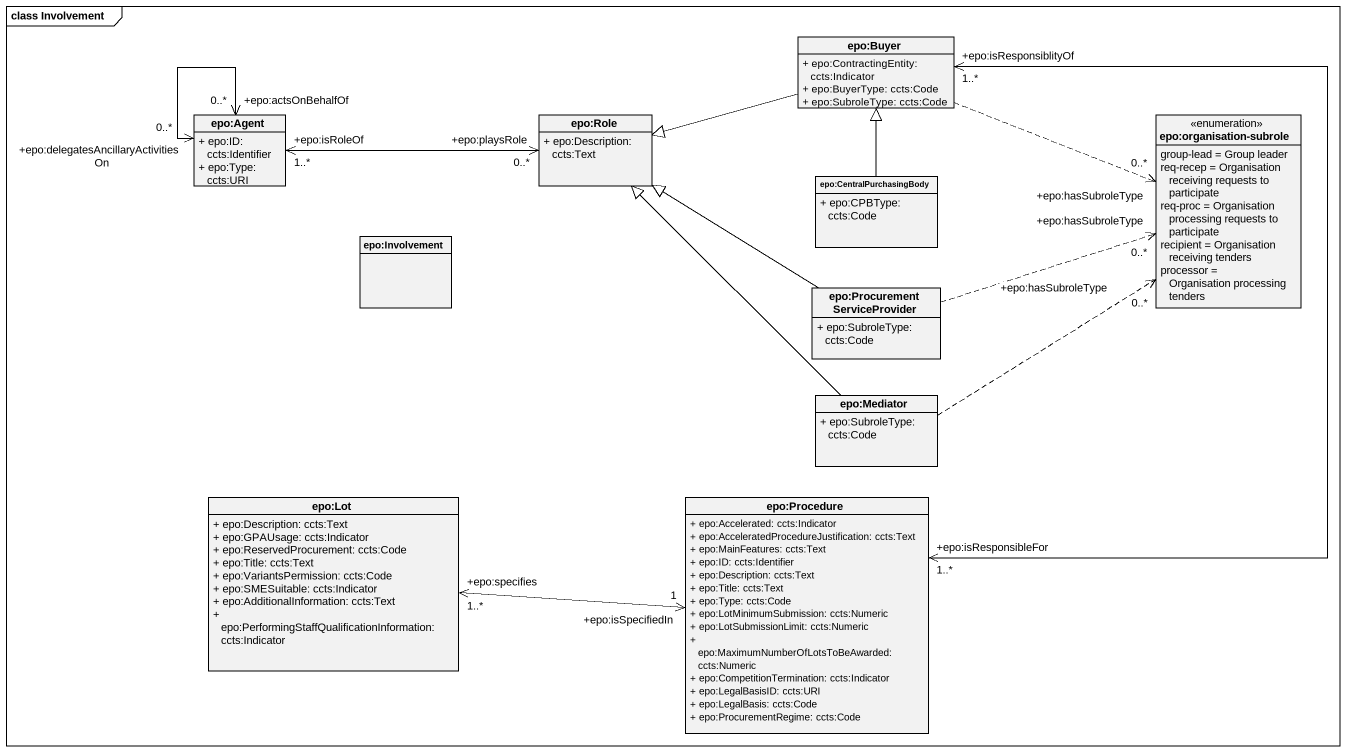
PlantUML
@startuml
mainframe class Involvement
hide circle
hide empty members
skinparam classAttributeIconSize 0
class "epo:Buyer" as epo_Buyer {
  + epo:ContractingEntity: ccts:Indicator
  + epo:BuyerType: ccts:Code
  + epo:SubroleType: ccts:Code
}
class "epo:Agent" as epo_Agent {
  + epo:ID: ccts:Identifier
  + epo:Type: ccts:URI
}
class "epo:Role" as epo_Role {
  + epo:Description: ccts:Text
}
enum "epo:organisation-subrole" as epo_organisation_subrole {
  group-lead = Group leader
  req-recep = Organisation receiving requests to participate
  req-proc = Organisation processing requests to participate
  recipient = Organisation receiving tenders
  processor = Organisation processing tenders
}
class "epo:CentralPurchasingBody" as epo_CentralPurchasingBody {
  + epo:CPBType: ccts:Code
}
class "epo:Involvement" as epo_Involvement
class "epo:ProcurementServiceProvider" as epo_ProcurementServiceProvid {
  + epo:SubroleType: ccts:Code
}
class "epo:Mediator" as epo_Mediator {
  + epo:SubroleType: ccts:Code
}
class "epo:Lot" as epo_Lot {
  + epo:Description: ccts:Text
  + epo:GPAUsage: ccts:Indicator
  + epo:ReservedProcurement: ccts:Code
  + epo:Title: ccts:Text
  + epo:VariantsPermission: ccts:Code
  + epo:SMESuitable: ccts:Indicator
  + epo:AdditionalInformation: ccts:Text
  + epo:PerformingStaffQualificationInformation: ccts:Indicator
}
class "epo:Procedure" as epo_Procedure {
  + epo:Accelerated: ccts:Indicator
  + epo:AcceleratedProcedureJustification: ccts:Text
  + epo:MainFeatures: ccts:Text
  + epo:ID: ccts:Identifier
  + epo:Description: ccts:Text
  + epo:Title: ccts:Text
  + epo:Type: ccts:Code
  + epo:LotMinimumSubmission: ccts:Numeric
  + epo:LotSubmissionLimit: ccts:Numeric
  + epo:MaximumNumberOfLotsToBeAwarded: ccts:Numeric
  + epo:CompetitionTermination: ccts:Indicator
  + epo:LegalBasisID: ccts:URI
  + epo:LegalBasis: ccts:Code
  + epo:ProcurementRegime: ccts:Code
}
epo_Buyer -left-|> epo_Role
epo_Buyer .right.> "+epo:hasSubroleType\n0..*" epo_organisation_subrole
epo_Agent "+epo:actsOnBehalfOf\n0..*" <--> "+epo:delegatesAncillaryActivitiesOn\n0..*" epo_Agent
epo_Agent "+epo:isRoleOf\n1..*" <-right-> "+epo:playsRole\n0..*" epo_Role
epo_CentralPurchasingBody -up-|> epo_Buyer
epo_ProcurementServiceProvid -up-|> epo_Role
epo_ProcurementServiceProvid .right.> "+epo:hasSubroleType\n0..*" epo_organisation_subrole
epo_Mediator -up-|> epo_Role
epo_Mediator .up.> "+epo:hasSubroleType\n0..*" epo_organisation_subrole
epo_Procedure "+epo:isResponsibleFor\n1..*" <-up-> "+epo:isResponsiblityOf\n1..*" epo_Buyer
epo_Procedure "+epo:isSpecifiedIn\n1" <-left-> "+epo:specifies\n1..*" epo_Lot
@enduml
